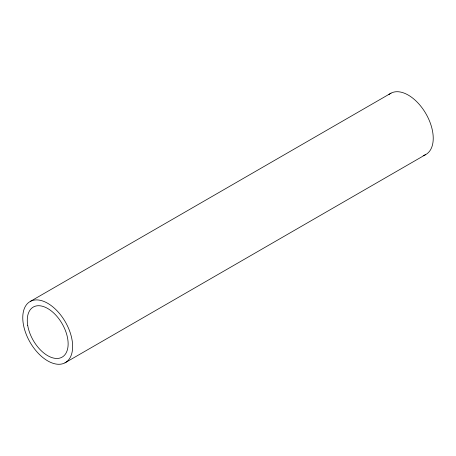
<?xml version="1.0" encoding="UTF-8"?>
<svg xmlns="http://www.w3.org/2000/svg" width="456" height="456" viewBox="0 0 456 456"><rect width="100%" height="100%" fill="white"/><g stroke="black" fill="none" stroke-linecap="round" stroke-linejoin="round"><path stroke-width="0.68" d="M30.444 301.342L391.031 93.155M64.969 362.845A35.272 20.366 60 0 0 54.663 308.455A35.272 20.366 60 0 0 23.484 324.98A35.272 20.366 60 0 0 64.969 362.845L425.556 154.658M388.911 94.591A35.272 20.366 60 0 1 426.297 114.37A35.272 20.366 60 0 1 423.162 155.616M27.736 325.55A28.899 16.684 60 0 0 61.435 357.493A28.899 16.684 60 0 0 53.95 313.232A28.899 16.684 60 0 0 27.736 325.55"/></g></svg>
